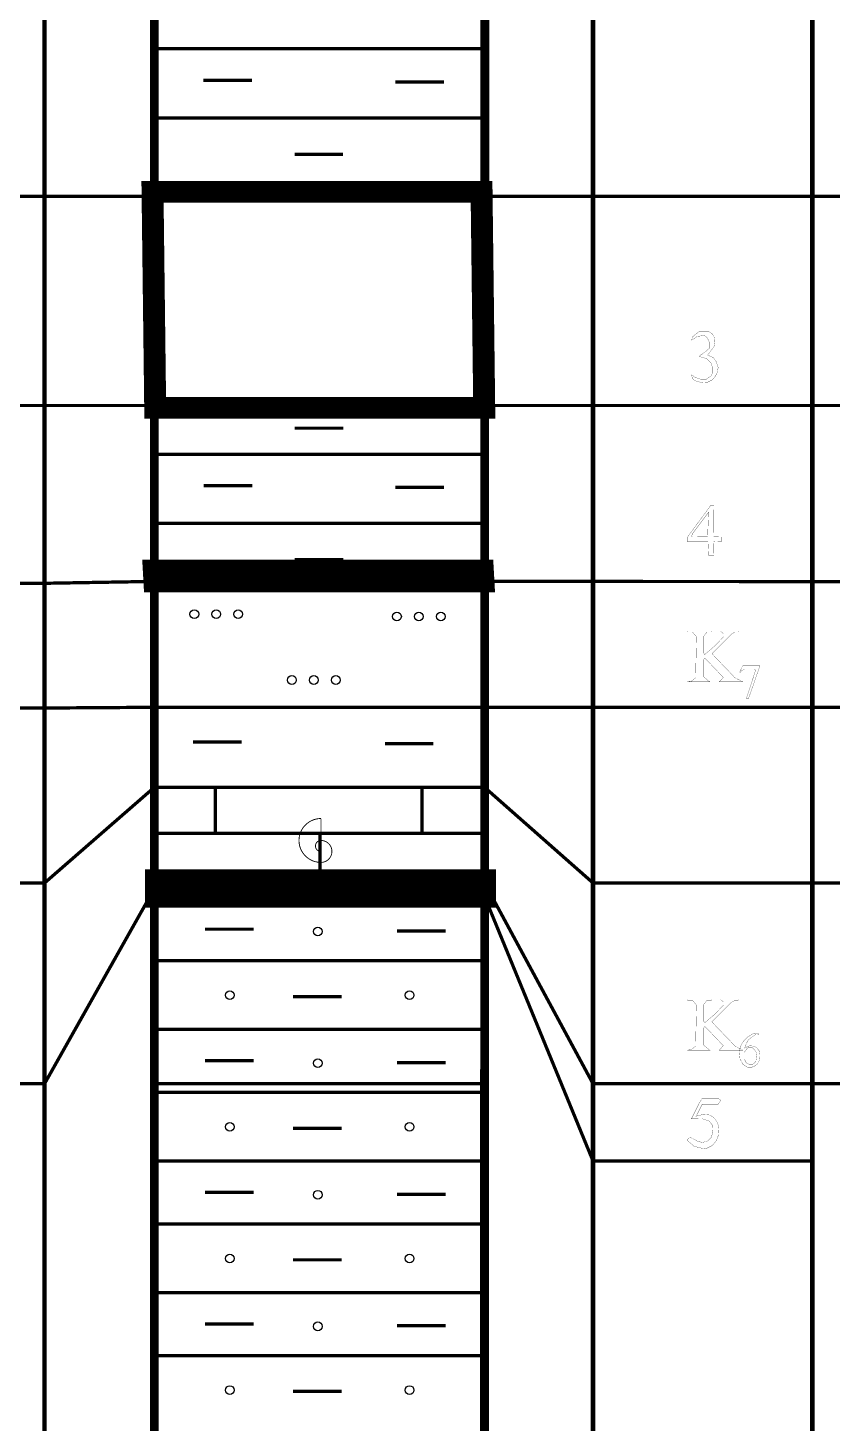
# Model space of a CAD drawing. Extents: x 94 to 452, y -72 to 1042.
# Drawn here: x 185.5 to 222.1, y 292.3 to 356 of the extents above; entities that cross this region are included whole.
import ezdxf

# ---------------------------------------------------------------- set-up
doc = ezdxf.new("R2010")
doc.units = 0
doc.header["$MEASUREMENT"] = 0
doc.layers.get('0').update_dxf_attribs({"color": 6})
doc.layers.add('TREE_LAYER', color=7, linetype='Continuous')

# ---------------------------------------------------------------- blocks, each defined once
blk = doc.blocks.new('SUB_BLK_141')
at = {"color": 0}
blk.add_circle((0, 0), 0.5, dxfattribs=at)
blk = doc.blocks.new('SUB_BLK_264')
at = {"color": 0, "const_width": 0.02}
for points in [[(0, 0.625), (-0.0104, 0.6249), (-0.0208, 0.6246), (-0.0313, 0.624), (-0.0417, 0.6232), (-0.0522, 0.6223), (-0.0626, 0.6211), (-0.0729, 0.6196), (-0.0833, 0.618), (-0.0936, 0.6161), (-0.1039, 0.6141), (-0.1141, 0.6118), (-0.1242, 0.6093), (-0.1344, 0.6066), (-0.1444, 0.6037), (-0.1544, 0.6005), (-0.1643, 0.5972), (-0.1742, 0.5936), (-0.184, 0.5899), (-0.1937, 0.5859), (-0.2033, 0.5818), (-0.2128, 0.5774), (-0.2222, 0.5729), (-0.2315, 0.5681), (-0.2408, 0.5632), (-0.2499, 0.558), (-0.2589, 0.5527), (-0.2678, 0.5472), (-0.2766, 0.5415), (-0.2853, 0.5356), (-0.2938, 0.5295), (-0.3022, 0.5233), (-0.3105, 0.5168), (-0.3186, 0.5103), (-0.3266, 0.5035), (-0.3345, 0.4966), (-0.3422, 0.4895), (-0.3497, 0.4822), (-0.3571, 0.4748), (-0.3644, 0.4673), (-0.3715, 0.4596), (-0.3784, 0.4517), (-0.3852, 0.4437), (-0.3917, 0.4356), (-0.3982, 0.4273), (-0.4044, 0.4189), (-0.4105, 0.4104), (-0.4164, 0.4017), (-0.4221, 0.3929), (-0.4276, 0.384), (-0.4329, 0.375), (-0.4381, 0.3659), (-0.443, 0.3566), (-0.4478, 0.3473), (-0.4523, 0.3379), (-0.4567, 0.3284), (-0.4608, 0.3188), (-0.4648, 0.3091), (-0.4685, 0.2993), (-0.4721, 0.2894), (-0.4754, 0.2795), (-0.4786, 0.2695), (-0.4815, 0.2595), (-0.4842, 0.2493), (-0.4867, 0.2392), (-0.489, 0.229), (-0.491, 0.2187), (-0.4929, 0.2084), (-0.4945, 0.198), (-0.496, 0.1877), (-0.4972, 0.1773), (-0.4981, 0.1668), (-0.4989, 0.1564), (-0.4995, 0.1459), (-0.4998, 0.1355), (-0.4999, 0.125), (-0.4998, 0.1145), (-0.4995, 0.1041), (-0.4989, 0.0936), (-0.4981, 0.0832), (-0.4972, 0.0727), (-0.496, 0.0623), (-0.4945, 0.052), (-0.4929, 0.0416), (-0.491, 0.0313), (-0.489, 0.021), (-0.4867, 0.0108), (-0.4842, 0.0007), (-0.4815, -0.0094), (-0.4786, -0.0194), (-0.4754, -0.0294), (-0.4721, -0.0393), (-0.4685, -0.0492), (-0.4648, -0.059), (-0.4608, -0.0687), (-0.4567, -0.0783), (-0.4523, -0.0878), (-0.4478, -0.0972), (-0.443, -0.1065), (-0.4381, -0.1158), (-0.4329, -0.1249), (-0.4276, -0.1339), (-0.4221, -0.1428), (-0.4164, -0.1516), (-0.4105, -0.1603), (-0.4044, -0.1688), (-0.3982, -0.1772), (-0.3917, -0.1855), (-0.3852, -0.1936), (-0.3784, -0.2016), (-0.3715, -0.2095), (-0.3644, -0.2172), (-0.3571, -0.2247), (-0.3497, -0.2321), (-0.3422, -0.2394), (-0.3345, -0.2465), (-0.3266, -0.2534), (-0.3186, -0.2602), (-0.3105, -0.2667), (-0.3022, -0.2732), (-0.2938, -0.2794), (-0.2853, -0.2855), (-0.2766, -0.2914), (-0.2678, -0.2971), (-0.2589, -0.3026), (-0.2499, -0.3079), (-0.2408, -0.3131), (-0.2315, -0.318), (-0.2222, -0.3228), (-0.2128, -0.3273), (-0.2033, -0.3317), (-0.1937, -0.3358), (-0.184, -0.3398), (-0.1742, -0.3435), (-0.1643, -0.3471), (-0.1544, -0.3504), (-0.1444, -0.3536), (-0.1344, -0.3565), (-0.1242, -0.3592), (-0.1141, -0.3617), (-0.1039, -0.364), (-0.0936, -0.366), (-0.0833, -0.3679), (-0.0729, -0.3695), (-0.0626, -0.371), (-0.0522, -0.3722), (-0.0417, -0.3731), (-0.0313, -0.3739), (-0.0208, -0.3745), (-0.0104, -0.3748)], [(0, 0.625), (0, 0.125)], [(0, 0.125), (-0.0105, 0.1245), (-0.021, 0.1232), (-0.0314, 0.121), (-0.0415, 0.1179), (-0.0514, 0.1139), (-0.0609, 0.1091), (-0.0699, 0.1036), (-0.0784, 0.0973), (-0.0864, 0.0902), (-0.0937, 0.0826), (-0.1004, 0.0743), (-0.1063, 0.0655), (-0.1115, 0.0563), (-0.1159, 0.0466), (-0.1194, 0.0366), (-0.1221, 0.0263), (-0.1239, 0.0159), (-0.1248, 0.0053), (-0.1248, -0.0052), (-0.1239, -0.0158), (-0.1221, -0.0262), (-0.1194, -0.0365), (-0.1159, -0.0465), (-0.1115, -0.0562), (-0.1063, -0.0654), (-0.1004, -0.0742), (-0.0937, -0.0825), (-0.0864, -0.0901), (-0.0784, -0.0972), (-0.0699, -0.1035), (-0.0609, -0.109), (-0.0514, -0.1138), (-0.0415, -0.1178), (-0.0314, -0.1209), (-0.021, -0.1231), (-0.0105, -0.1244)], [(0, -0.3749), (0.0105, -0.3747), (0.0209, -0.374), (0.0313, -0.3729), (0.0417, -0.3714), (0.052, -0.3694), (0.0622, -0.367), (0.0723, -0.3642), (0.0822, -0.361), (0.092, -0.3573), (0.1017, -0.3533), (0.1112, -0.3488), (0.1204, -0.344), (0.1295, -0.3387), (0.1383, -0.3331), (0.1469, -0.3272), (0.1553, -0.3208), (0.1634, -0.3141), (0.1711, -0.3071), (0.1786, -0.2998), (0.1858, -0.2922), (0.1926, -0.2843), (0.1991, -0.276), (0.2053, -0.2676), (0.2111, -0.2589), (0.2165, -0.2499), (0.2216, -0.2407), (0.2262, -0.2313), (0.2305, -0.2218), (0.2343, -0.212), (0.2378, -0.2022), (0.2408, -0.1921), (0.2434, -0.182), (0.2456, -0.1717), (0.2473, -0.1614), (0.2486, -0.151), (0.2495, -0.1406), (0.2499, -0.1301), (0.2499, -0.1197), (0.2495, -0.1092), (0.2486, -0.0988), (0.2473, -0.0884), (0.2456, -0.0781), (0.2434, -0.0678), (0.2408, -0.0577), (0.2378, -0.0476), (0.2343, -0.0378), (0.2305, -0.028), (0.2262, -0.0185), (0.2216, -0.0091), (0.2165, 0), (0.2111, 0.009), (0.2053, 0.0177), (0.1991, 0.0261), (0.1926, 0.0344), (0.1858, 0.0423), (0.1786, 0.0499), (0.1711, 0.0572), (0.1634, 0.0642), (0.1553, 0.0709), (0.1469, 0.0773), (0.1383, 0.0832), (0.1295, 0.0888), (0.1204, 0.0941), (0.1112, 0.0989), (0.1017, 0.1034), (0.092, 0.1074), (0.0822, 0.1111), (0.0723, 0.1143), (0.0622, 0.1171), (0.052, 0.1195), (0.0417, 0.1215), (0.0313, 0.123), (0.0209, 0.1241), (0.0105, 0.1248)]]:
    blk.add_lwpolyline(points, dxfattribs=at)

msp = doc.modelspace()

# ---------------------------------------------------------------- linework, layer by layer
at = {"layer": 'TREE_LAYER'}
for points, const_width, elevation in [([(186.22612, 358.157359), (186.22612, 348.278409)], 0.2, 9.87895), ([(186.22612, 358.157359), (186.22612, 348.278409)], 0.2, 9.87895), ([(191.22612, 358.101636), (191.22612, 354.999962)], 0.4, 3.101674), ([(206.296141, 358.101623), (206.295342, 354.999945)], 0.4, 3.101678), ([(211.22612, 358.103047), (211.22612, 348.278409)], 0.2, 9.824638), ([(221.22612, 358.105936), (221.22612, 348.278409)], 0.2, 9.827527), ([(191.22612, 354.999962), (191.22612, 351.84829)], 0.4, 3.151672), ([(191.22612, 354.999962), (206.295342, 354.999945)], 0.15, 15.069222), ([(206.295342, 354.999945), (206.294531, 351.848287)], 0.4, 3.151658), ([(193.468704, 353.566569), (195.684663, 353.566569)], 0.15, 2.215959), ([(202.218104, 353.484415), (204.434064, 353.484415)], 0.15, 2.215959), ([(191.22612, 351.84829), (191.22612, 348.278409)], 0.4, 3.56988), ([(191.22612, 351.84829), (206.294531, 351.848287)], 0.15, 15.068411), ([(206.294531, 351.848287), (206.293612, 348.278409)], 0.4, 3.569877), ([(197.621549, 350.187731), (199.837508, 350.187731)], 0.15, 2.215959), ([(191.146982, 348.477066), (206.146982, 348.477066), (206.146982, 348.477066), (206.268526, 338.631951), (206.268526, 338.631951), (191.268526, 338.631951), (191.268526, 338.631951), (191.146982, 348.477066)], 1, 147.676733), ([(166.22612, 348.278409), (186.22612, 348.278409)], 0.15, 20), ([(186.22612, 348.278409), (186.22612, 338.736577)], 0.2, 9.541832), ([(186.22612, 348.278409), (186.22612, 338.736577)], 0.2, 9.541832), ([(186.22612, 348.278409), (191.22612, 348.278409)], 0.15, 5), ([(191.22612, 348.278409), (191.22612, 338.736577)], 0.4, 9.541832), ([(191.22612, 348.278409), (206.146982, 348.278409)], 0.15, 14.920862), ([(206.146982, 348.278409), (206.293612, 348.278409)], 0.15, 0.14663), ([(206.293612, 348.278409), (206.291155, 338.736577)], 0.4, 9.541833), ([(206.293612, 348.278409), (211.22612, 348.278409)], 0.15, 4.932508), ([(211.22612, 348.278409), (211.22612, 338.736577)], 0.2, 9.541832), ([(211.22612, 348.278409), (221.22612, 348.278409)], 0.15, 10), ([(221.22612, 348.278409), (221.22612, 338.736577)], 0.2, 9.541832), ([(221.22612, 348.278409), (399.22612, 348.278409)], 0.15, 178), ([(216.49583, 342.106902), (216.056614, 342.106902), (215.754654, 341.859843), (215.727203, 341.708863), (215.974262, 341.887294), (216.303673, 341.928471), (216.440928, 341.818667), (216.523281, 341.640235), (216.523281, 341.338275), (216.399752, 341.228471), (216.235046, 341.104941), (216.056614, 340.981412), (216.413477, 340.871608), (216.605634, 340.679451), (216.674262, 340.473569), (216.674262, 340.240235), (216.633085, 340.102981), (216.399752, 339.938275), (216.138967, 339.938275), (215.878183, 340.020628), (215.727203, 340.144157), (215.754654, 339.965726), (215.878183, 339.869647), (216.207595, 339.773569), (216.427203, 339.787294), (216.674262, 339.910824), (216.784065, 340.048079), (216.866418, 340.171608), (216.893869, 340.253961), (216.935046, 340.473569), (216.852693, 340.720628), (216.729163, 340.912784), (216.454654, 341.036314), (216.742889, 341.420628), (216.784065, 341.681412), (216.742889, 341.873569), (216.674262, 341.997098), (216.49583, 342.106902), (216.49583, 342.106902)], 0.01, 98), ([(166.22612, 338.736577), (186.22612, 338.736577)], 0.15, 20), ([(186.22612, 338.736577), (186.22612, 330.632555)], 0.2, 8.104022), ([(186.22612, 338.736577), (186.22612, 330.632555)], 0.2, 8.104022), ([(186.22612, 338.736577), (191.22612, 338.736577)], 0.15, 5), ([(191.22612, 338.736577), (191.22612, 338.631951)], 0.4, 0.104626), ([(191.22612, 338.631951), (191.22612, 336.517252)], 0.4, 2.114699), ([(191.22612, 338.736577), (206.291155, 338.736577)], 0.15, 15.065035), ([(191.22612, 338.631951), (206.291128, 338.631945)], 0.15, 15.065008), ([(206.291128, 338.631945), (206.290584, 336.517237)], 0.4, 2.114708), ([(206.291155, 338.736577), (206.291128, 338.631945)], 0.4, 0.104632), ([(206.291155, 338.736577), (211.22612, 338.736577)], 0.15, 4.934965), ([(211.22612, 338.736577), (211.22612, 330.716398)], 0.2, 8.020178), ([(211.22612, 338.736577), (221.22612, 338.736577)], 0.15, 10), ([(221.22612, 338.736577), (221.22612, 330.711939)], 0.2, 8.024638), ([(221.22612, 338.736577), (399.22612, 338.736577)], 0.15, 178), ([(197.626298, 337.705021), (199.842258, 337.705021)], 0.15, 2.215959), ([(191.22612, 336.517252), (191.22612, 333.36558)], 0.4, 3.151672), ([(191.22612, 336.517252), (206.290584, 336.517237)], 0.15, 15.064464), ([(206.290584, 336.517237), (206.289773, 333.365579)], 0.4, 3.151658), ([(193.473454, 335.083859), (195.689413, 335.083859)], 0.15, 2.215959), ([(202.222854, 335.001705), (204.438814, 335.001705)], 0.15, 2.215959), ([(216.742889, 334.195914), (216.605634, 334.195914), (215.535046, 332.741012), (215.535046, 332.521404), (216.468379, 332.521404), (216.49583, 331.917482), (216.742889, 331.917482), (216.729163, 332.535129), (217.072301, 332.521404), (217.072301, 332.741012), (216.729163, 332.754737), (216.742889, 334.195914), (216.742889, 334.195914)], 0.01, 97), ([(191.22612, 333.36558), (191.22612, 331.209804)], 0.4, 2.155776), ([(191.22612, 333.36558), (206.289773, 333.365579)], 0.15, 15.063652), ([(206.289773, 333.365579), (206.289218, 331.209783)], 0.4, 2.155797), ([(216.413477, 333.756698), (216.49583, 333.880227), (216.454654, 332.754737), (215.754654, 332.741012), (215.727203, 332.768463), (215.754654, 332.878267), (216.413477, 333.756698), (216.413477, 333.756698)], 0.01, 97), ([(191.205781, 331.209804), (206.205781, 331.209804), (206.205781, 331.209804), (206.233069, 330.718615), (206.233069, 330.718615), (191.233069, 330.718615), (191.233069, 330.718615), (191.205781, 331.209804)], 1, 7.36784), ([(191.22612, 331.209804), (191.22612, 330.718615)], 0.4, 0.491189), ([(197.626298, 331.705021), (199.842258, 331.705021)], 0.15, 2.215959), ([(206.289218, 331.209783), (206.289091, 330.7186)], 0.4, 0.491182), ([(186.22612, 330.632555), (186.22612, 324.946668)], 0.2, 5.685886), ([(186.22612, 330.632555), (186.22612, 324.946668)], 0.2, 5.685886), ([(186.22612, 330.632555), (191.22612, 330.718615)], 0.15, 5.000741), ([(191.22612, 330.718615), (191.22612, 324.979974)], 0.4, 5.738641), ([(191.22612, 331.209804), (206.289218, 331.209783)], 0.15, 15.063098), ([(191.22612, 330.718615), (206.289091, 330.7186)], 0.15, 15.062971), ([(206.289091, 330.7186), (206.287614, 324.979968)], 0.4, 5.738633), ([(206.289091, 330.7186), (211.22612, 330.716398)], 0.15, 4.937029), ([(211.22612, 330.716398), (211.22612, 324.979115)], 0.2, 5.737283), ([(211.22612, 330.716398), (221.22612, 330.711939)], 0.15, 10.000001), ([(221.22612, 330.711939), (221.22612, 324.977389)], 0.2, 5.734549), ([(221.22612, 330.711939), (399.22612, 330.632555)], 0.15, 178.000018), ([(166.22612, 330.632555), (186.22612, 330.632555)], 0.15, 20), ([(216.633085, 328.441662), (215.535046, 328.441662), (215.535046, 328.414211), (215.754654, 328.414211), (215.946811, 328.194603), (215.905634, 326.327937), (215.727203, 326.176956), (215.535046, 326.13578), (216.564458, 326.13578), (216.49583, 326.176956), (216.276222, 326.369113), (216.276222, 327.13774), (216.303673, 327.220093), (216.317399, 327.233819), (217.168379, 326.341662), (216.976222, 326.13578), (218.060536, 326.13578), (217.676222, 326.341662), (217.62132, 326.41029), (216.646811, 327.425976), (217.525242, 328.304407), (217.703673, 328.414211), (217.840928, 328.414211), (217.840928, 328.441662), (217.04485, 328.441662), (217.182105, 328.331858), (217.182105, 328.194603), (216.756614, 327.755388), (216.317399, 327.384799), (216.276222, 327.453427), (216.276222, 328.222054), (216.427203, 328.414211), (216.633085, 328.414211), (216.633085, 328.441662), (216.633085, 328.441662)], 0.01, 96), ([(218.840144, 326.883819), (218.055046, 326.883819), (217.912301, 326.580486), (217.912301, 326.580486), (217.930144, 326.553721), (218.010438, 326.651858), (218.126418, 326.723231), (218.572497, 326.723231), (218.643869, 326.669701), (218.215634, 325.376074), (218.215634, 325.367152), (218.313771, 325.367152), (218.840144, 326.874897), (218.840144, 326.883819), (218.840144, 326.883819)], 0.01, 96), ([(166.22612, 324.946668), (186.22612, 324.946668)], 0.15, 20), ([(186.22612, 324.946668), (186.22612, 316.973356)], 0.2, 7.973312), ([(186.22612, 324.946668), (186.22612, 316.973356)], 0.2, 7.973312), ([(186.22612, 324.946668), (191.22612, 324.979974)], 0.15, 5.000111), ([(191.22612, 324.979974), (191.22612, 321.329599)], 0.4, 3.650375), ([(191.22612, 324.979974), (206.287614, 324.979968)], 0.15, 15.061494), ([(206.287614, 324.979968), (206.286674, 321.329596)], 0.4, 3.650372), ([(206.287614, 324.979968), (211.22612, 324.979115)], 0.15, 4.938506), ([(211.22612, 324.979115), (211.22612, 316.973356)], 0.2, 8.005759), ([(211.22612, 324.979115), (221.22612, 324.977389)], 0.15, 10), ([(221.22612, 324.977389), (221.22612, 316.973356)], 0.2, 8.004033), ([(221.22612, 324.977389), (449.22612, 324.938039)], 0.15, 228.000003), ([(192.987996, 323.397616), (195.203955, 323.397616)], 0.15, 2.215959), ([(201.737396, 323.315462), (203.953355, 323.315462)], 0.15, 2.215959), ([(186.22612, 316.973356), (191.22612, 321.329599)], 0.15, 6.631504), ([(191.22612, 321.329599), (191.22612, 319.235917)], 0.4, 2.093682), ([(191.22612, 321.329599), (194.007231, 321.329599)], 0.15, 2.781111), ([(194.007231, 321.329599), (203.429783, 321.329599)], 0.15, 9.422552), ([(194.007231, 319.235917), (194.007231, 321.329599)], 0.15, 2.093682), ([(203.429783, 321.329599), (206.286674, 321.329596)], 0.15, 2.856891), ([(203.429783, 319.235917), (203.429783, 321.329599)], 0.15, 2.093682), ([(206.286674, 321.329596), (206.286135, 319.235914)], 0.4, 2.093682), ([(206.286674, 321.329596), (211.22612, 316.973356)], 0.15, 6.585966), ([(191.22612, 319.235917), (191.22612, 317.093901)], 0.4, 2.142016), ([(191.22612, 319.235917), (194.007231, 319.235917)], 0.15, 2.781111), ([(194.007231, 319.235917), (198.776483, 319.235917)], 0.15, 4.769252), ([(198.776483, 319.235917), (203.429783, 319.235917)], 0.15, 4.653301), ([(198.776483, 317.093901), (198.776483, 319.235917)], 0.15, 2.142016), ([(203.429783, 319.235917), (206.286135, 319.235914)], 0.15, 2.856352), ([(206.286135, 319.235914), (206.285584, 317.093901)], 0.4, 2.142014), ([(191.300151, 316.34843), (206.300151, 316.34843), (206.300151, 316.34843), (206.300151, 317.093901), (206.300151, 317.093901), (191.300151, 317.093901), (191.300151, 317.093901), (191.300151, 316.34843)], 1, 11.182055), ([(166.22612, 316.973356), (186.22612, 316.973356)], 0.15, 20), ([(186.22612, 316.973356), (186.22612, 307.823654)], 0.2, 9.149702), ([(186.22612, 316.973356), (186.22612, 307.823654)], 0.2, 9.149702), ([(186.22612, 307.823654), (191.22612, 316.706429)], 0.15, 10.193316), ([(191.22612, 317.093901), (191.22612, 316.973356)], 0.4, 0.120544), ([(191.22612, 316.973356), (191.22612, 316.706429)], 0.4, 0.266927), ([(191.22612, 316.706429), (191.22612, 316.34843)], 0.4, 0.357999), ([(191.22612, 317.093901), (198.776483, 317.093901)], 0.15, 7.550362), ([(191.22612, 316.973356), (206.285552, 316.9695)], 0.15, 15.059432), ([(191.22612, 316.706429), (191.276968, 316.796763)], 0.15, 0.103661), ([(198.776483, 317.093901), (206.285584, 317.093901)], 0.15, 7.509101), ([(206.285552, 316.9695), (206.285392, 316.348424)], 0.4, 0.621076), ([(206.285584, 317.093901), (206.285552, 316.9695)], 0.4, 0.124401), ([(206.285552, 316.9695), (211.22612, 307.823654)], 0.15, 10.394985), ([(211.22612, 316.973356), (211.22612, 307.823654)], 0.2, 9.149702), ([(211.22612, 316.973356), (221.22612, 316.973356)], 0.15, 10), ([(221.22612, 316.973356), (221.22612, 307.823654)], 0.2, 9.149702), ([(221.22612, 316.973356), (399.22612, 316.973356)], 0.15, 178), ([(191.22612, 316.34843), (191.22612, 313.424915)], 0.4, 2.923515), ([(191.22612, 316.34843), (206.285392, 316.348424)], 0.15, 15.059272), ([(206.285392, 316.348424), (206.284639, 313.424908)], 0.4, 2.923516), ([(206.285392, 316.348424), (211.22612, 304.299805)], 0.15, 13.022289), ([(193.544599, 314.866412), (195.760559, 314.866412)], 0.15, 2.215959), ([(202.294, 314.784258), (204.509959, 314.784258)], 0.15, 2.215959), ([(191.22612, 313.424915), (191.22612, 310.299805)], 0.4, 3.12511), ([(206.284639, 313.424908), (206.283835, 310.299805)], 0.4, 3.125103), ([(191.22612, 313.424915), (206.284639, 313.424908)], 0.15, 15.058519), ([(197.5546, 311.791195), (199.770559, 311.791195)], 0.15, 2.215959), ([(216.633085, 311.652934), (215.535046, 311.652934), (215.535046, 311.625483), (215.754654, 311.625483), (215.946811, 311.405875), (215.905634, 309.539209), (215.727203, 309.388228), (215.535046, 309.347052), (216.564458, 309.347052), (216.49583, 309.388228), (216.276222, 309.580385), (216.276222, 310.349013), (216.303673, 310.431366), (216.317399, 310.445091), (217.168379, 309.552934), (216.976222, 309.347052), (218.060536, 309.347052), (217.676222, 309.552934), (217.62132, 309.621562), (216.646811, 310.637248), (217.525242, 311.515679), (217.703673, 311.625483), (217.840928, 311.625483), (217.840928, 311.652934), (217.04485, 311.652934), (217.182105, 311.54313), (217.182105, 311.405875), (216.756614, 310.96666), (216.317399, 310.596071), (216.276222, 310.664699), (216.276222, 311.433326), (216.427203, 311.625483), (216.633085, 311.625483), (216.633085, 311.652934), (216.633085, 311.652934)], 0.01, 95), ([(191.22612, 310.299805), (191.22612, 307.823654)], 0.4, 2.476151), ([(191.22612, 310.299805), (206.283835, 310.299805)], 0.15, 15.057714), ([(206.283835, 310.299805), (206.283197, 307.823639)], 0.4, 2.476166), ([(218.786614, 310.095091), (218.581418, 310.130777), (218.287007, 309.952346), (218.072889, 309.738228), (217.956909, 309.533032), (217.894458, 309.29215), (217.930144, 308.95313), (218.072889, 308.694405), (218.260242, 308.578424), (218.483281, 308.578424), (218.59034, 308.623032), (218.724163, 308.721169), (218.795536, 308.863915), (218.840144, 309.069111), (218.840144, 309.149405), (218.813379, 309.309993), (218.742007, 309.399209), (218.697399, 309.452738), (218.634948, 309.506268), (218.536811, 309.533032), (218.376222, 309.550875), (218.242399, 309.497346), (218.144262, 309.434895), (218.162105, 309.515189), (218.287007, 309.791758), (218.295928, 309.800679), (218.483281, 309.961268), (218.643869, 310.068326), (218.643869, 310.068326), (218.786614, 310.077248), (218.786614, 310.095091), (218.786614, 310.095091)], 0.01, 95), ([(218.260242, 309.425973), (218.30485, 309.470581), (218.483281, 309.470581), (218.626026, 309.336758), (218.697399, 309.158326), (218.652791, 308.83715), (218.483281, 308.676562), (218.376222, 308.676562), (218.206713, 308.78362), (218.126418, 308.95313), (218.126418, 309.256464), (218.215634, 309.381366), (218.260242, 309.425973), (218.260242, 309.425973)], 0.01, 95), ([(193.544599, 308.866412), (195.760559, 308.866412)], 0.15, 2.215959), ([(202.294, 308.784258), (204.509959, 308.784258)], 0.15, 2.215959), ([(166.22612, 307.823654), (186.22612, 307.823654)], 0.15, 20), ([(186.22612, 307.823654), (186.22612, 291.811675)], 0.2, 16.011979), ([(186.22612, 307.823654), (186.22612, 291.811675)], 0.2, 16.011979), ([(191.22612, 307.823654), (191.22612, 307.424915)], 0.4, 0.398739), ([(191.22612, 307.823654), (206.283197, 307.823639)], 0.15, 15.057077), ([(206.283197, 307.823639), (206.283095, 307.424908)], 0.4, 0.398731), ([(211.22612, 307.823654), (211.22612, 304.299805)], 0.2, 3.523849), ([(211.22612, 307.823654), (221.22612, 307.823654)], 0.15, 10), ([(221.22612, 307.823654), (221.22612, 304.299805)], 0.2, 3.523849), ([(221.22612, 307.823654), (399.22612, 307.823654)], 0.15, 178), ([(191.22612, 307.424915), (191.22612, 304.299805)], 0.4, 3.12511), ([(191.22612, 307.424915), (206.283095, 307.424908)], 0.15, 15.056974), ([(206.283095, 307.424908), (206.28229, 304.299791)], 0.4, 3.125118), ([(216.962497, 307.134923), (216.193869, 307.134923), (216.056614, 306.90159), (215.754654, 306.297668), (215.699752, 306.215315), (216.193869, 306.229041), (216.523281, 306.119237), (216.674262, 305.92708), (216.687987, 305.666295), (216.633085, 305.391786), (216.523281, 305.268256), (216.427203, 305.199629), (216.22132, 305.144727), (216.015438, 305.185903), (215.850732, 305.281982), (215.64485, 305.37806), (215.507595, 305.254531), (215.837007, 304.966295), (216.166418, 304.883942), (216.34485, 304.842766), (216.674262, 305.007472), (216.852693, 305.22708), (216.935046, 305.446688), (216.962497, 305.831001), (216.893869, 306.064335), (216.756614, 306.270217), (216.550732, 306.393746), (216.248771, 306.421197), (215.91936, 306.338844), (215.987987, 306.448648), (216.207595, 306.887864), (216.935046, 306.887864), (217.04485, 307.066295), (216.962497, 307.134923), (216.962497, 307.134923)], 0.01, 94), ([(197.5546, 305.791195), (199.770559, 305.791195)], 0.15, 2.215959), ([(191.22612, 304.299805), (191.22612, 301.424915)], 0.4, 2.87489), ([(191.22612, 304.299805), (206.28229, 304.299791)], 0.15, 15.05617), ([(206.28229, 304.299791), (206.28155, 301.424909)], 0.4, 2.874882), ([(211.22612, 304.299805), (211.22612, 291.932241)], 0.2, 12.367565), ([(211.22612, 304.299805), (221.22612, 304.299805)], 0.15, 10), ([(221.22612, 304.299805), (221.22612, 291.932241)], 0.2, 12.367565), ([(193.544599, 302.866412), (195.760559, 302.866412)], 0.15, 2.215959), ([(202.294, 302.784258), (204.509959, 302.784258)], 0.15, 2.215959), ([(191.22612, 301.424915), (191.22612, 298.299805)], 0.4, 3.12511), ([(191.22612, 301.424915), (206.28155, 301.424909)], 0.15, 15.05543), ([(206.28155, 301.424909), (206.280745, 298.299805)], 0.4, 3.125104), ([(197.5546, 299.791195), (199.770559, 299.791195)], 0.15, 2.215959), ([(191.22612, 298.299805), (191.22612, 295.424915)], 0.4, 2.87489), ([(191.22612, 298.299805), (206.280745, 298.299805)], 0.15, 15.054625), ([(206.280745, 298.299805), (206.280005, 295.424909)], 0.4, 2.874896), ([(193.544599, 296.866412), (195.760559, 296.866412)], 0.15, 2.215959), ([(202.294, 296.784258), (204.509959, 296.784258)], 0.15, 2.215959), ([(191.22612, 295.424915), (191.22612, 291.932241)], 0.4, 3.492674), ([(191.22612, 295.424915), (206.280005, 295.424909)], 0.15, 15.053885), ([(206.280005, 295.424909), (206.279106, 291.932241)], 0.4, 3.492669), ([(197.5546, 293.791195), (199.770559, 293.791195)], 0.15, 2.215959)]:
    msp.add_lwpolyline(points, dxfattribs=dict(at, const_width=const_width, elevation=elevation))

# ---------------------------------------------------------------- block references
for name, p, xscale, yscale in [('SUB_BLK_141', (193.050867, 329.224502), 0.4, 0.4), ('SUB_BLK_141', (194.050867, 329.224502), 0.4, 0.4), ('SUB_BLK_141', (195.050867, 329.224502), 0.4, 0.4), ('SUB_BLK_141', (202.289847, 329.118913), 0.4, 0.4), ('SUB_BLK_141', (203.289847, 329.118913), 0.4, 0.4), ('SUB_BLK_141', (204.289847, 329.118913), 0.4, 0.4), ('SUB_BLK_141', (197.500647, 326.223521), 0.4, 0.4), ('SUB_BLK_141', (198.500647, 326.223521), 0.4, 0.4), ('SUB_BLK_141', (199.500647, 326.223521), 0.4, 0.4), ('SUB_BLK_264', (198.824542, 318.659118), 2, 2), ('SUB_BLK_141', (198.682424, 314.759989), 0.4, 0.4), ('SUB_BLK_141', (194.672546, 311.854569), 0.4, 0.4), ('SUB_BLK_141', (202.866645, 311.854569), 0.4, 0.4), ('SUB_BLK_141', (198.682424, 308.759989), 0.4, 0.4), ('SUB_BLK_141', (194.672546, 305.854569), 0.4, 0.4), ('SUB_BLK_141', (202.866645, 305.854569), 0.4, 0.4), ('SUB_BLK_141', (198.682424, 302.759989), 0.4, 0.4), ('SUB_BLK_141', (194.672546, 299.854569), 0.4, 0.4), ('SUB_BLK_141', (202.866645, 299.854569), 0.4, 0.4), ('SUB_BLK_141', (198.682424, 296.759989), 0.4, 0.4), ('SUB_BLK_141', (194.672546, 293.854569), 0.4, 0.4), ('SUB_BLK_141', (202.866645, 293.854569), 0.4, 0.4)]:
    msp.add_blockref(name, p, dxfattribs=dict(at, xscale=xscale, yscale=yscale))

doc.saveas('drawing.dxf')
